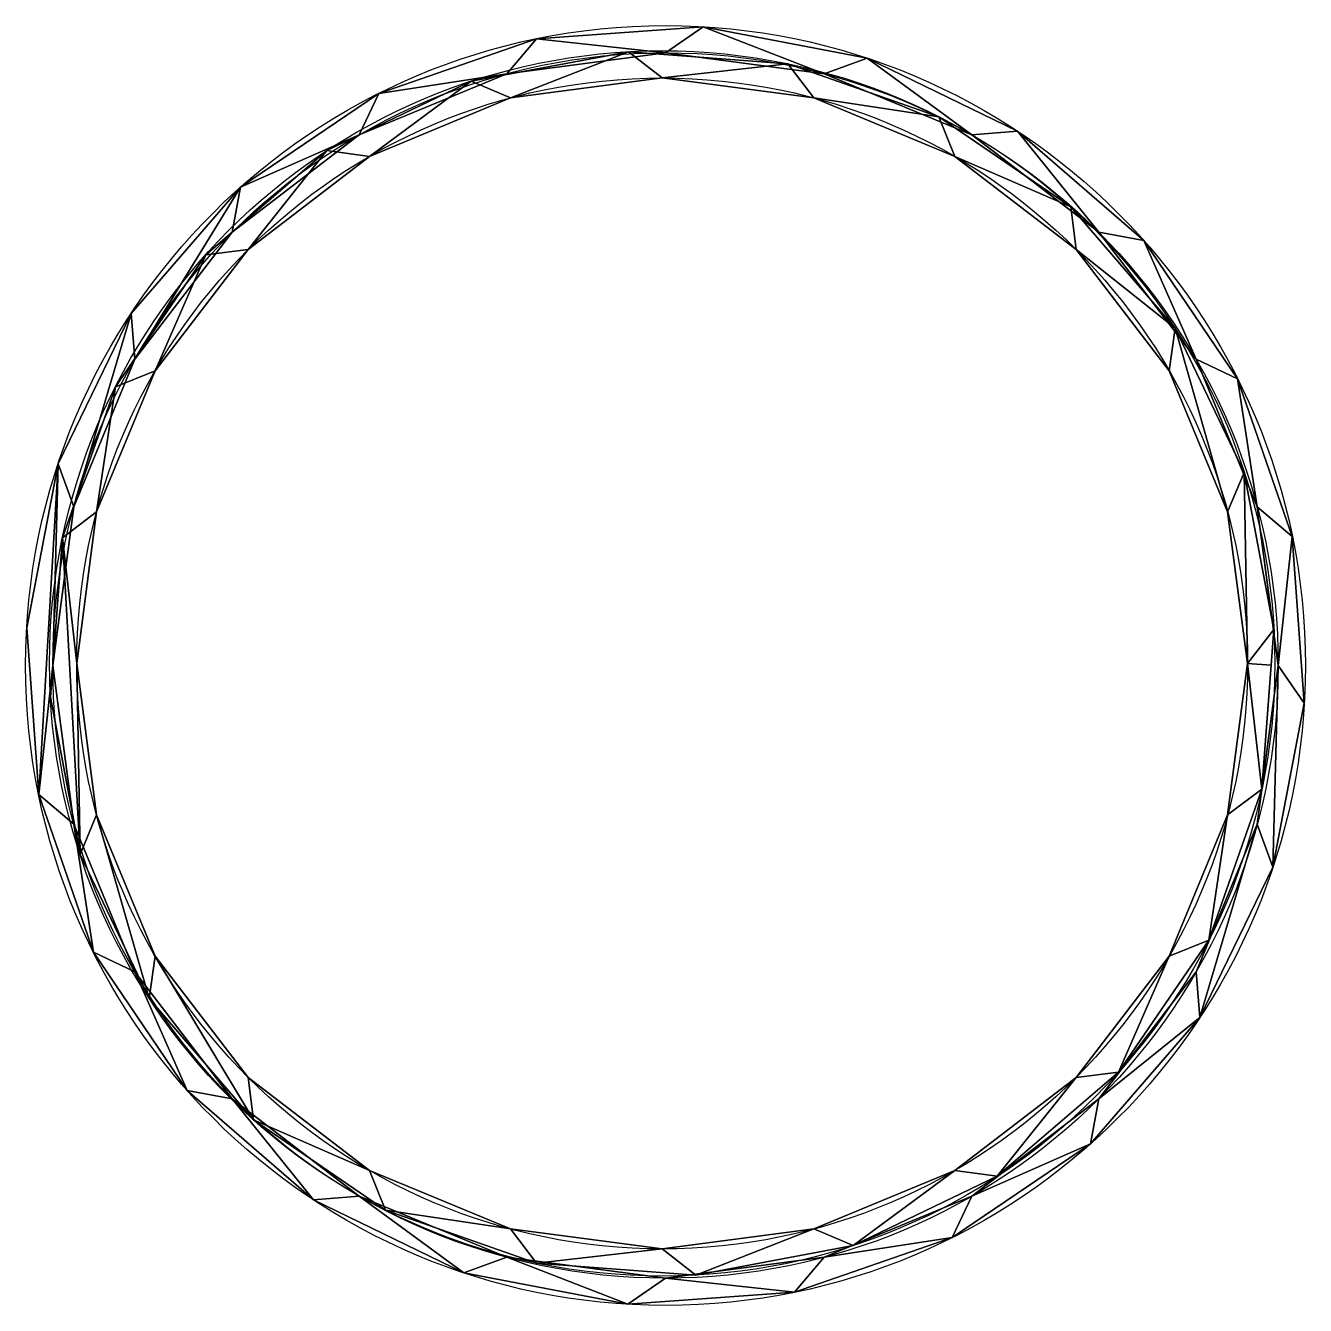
# Model space of a CAD drawing. Extents: x -46.8 to 47.2, y -47.2 to 46.8.
import ezdxf

# ---------------------------------------------------------------- set-up
doc = ezdxf.new("R2010")
doc.units = 0
doc.header["$MEASUREMENT"] = 0
doc.layers.get('0').update_dxf_attribs({"color": 13, "linetype": 'CONTINUOUS'})

# ---------------------------------------------------------------- blocks, each defined once
blk = doc.blocks.new('GROUP_1')
for p, q in [((49.687, 93.837), (49.687, 93.837, 100)), ((37.449, 92.955), (37.449, 92.955, 100)), ((46.918, 91.918), (46.918, 91.918, 100)), ((61.736, 91.522), (61.736, 91.522, 100)), ((35.272, 90.385), (35.272, 90.385, 100)), ((58.565, 90.385), (58.565, 90.385, 100)), ((25.857, 88.935), (25.857, 88.935, 100)), ((24.418, 85.89), (24.418, 85.89, 100)), ((69.418, 85.89), (69.418, 85.89, 100)), ((72.775, 86.167), (72.775, 86.167, 100)), ((15.7, 82.052), (15.7, 82.052, 100)), ((15.099, 78.738), (15.099, 78.738, 100)), ((78.738, 78.738), (78.738, 78.738, 100)), ((82.052, 78.137), (82.052, 78.137, 100)), ((7.67, 72.775), (7.67, 72.775, 100)), ((7.947, 69.418), (7.947, 69.418, 100)), ((85.89, 69.418), (85.89, 69.418, 100)), ((88.935, 67.98), (88.935, 67.98, 100)), ((2.315, 61.736), (2.315, 61.736, 100)), ((3.452, 58.565), (3.452, 58.565, 100)), ((90.385, 58.565), (90.385, 58.565, 100)), ((92.955, 56.388), (92.955, 56.388, 100)), ((0, 49.687), (0, 49.687, 100)), ((1.918, 46.918), (1.918, 46.918, 100)), ((91.918, 46.918), (91.918, 46.918, 100)), ((93.837, 44.15), (93.837, 44.15, 100)), ((0.882, 37.449), (0.882, 37.449, 100)), ((3.452, 35.272), (3.452, 35.272, 100)), ((90.385, 35.272), (90.385, 35.272, 100)), ((91.522, 32.101), (91.522, 32.101, 100)), ((4.902, 25.857), (4.902, 25.857, 100)), ((7.947, 24.418), (7.947, 24.418, 100)), ((85.89, 24.418), (85.89, 24.418, 100)), ((86.167, 21.062), (86.167, 21.062, 100)), ((11.785, 15.7), (11.785, 15.7, 100)), ((15.099, 15.099), (15.099, 15.099, 100)), ((78.738, 15.099), (78.738, 15.099, 100)), ((78.137, 11.785), (78.137, 11.785, 100)), ((21.062, 7.67), (21.062, 7.67, 100)), ((24.418, 7.947), (24.418, 7.947, 100)), ((69.418, 7.947), (69.418, 7.947, 100)), ((67.98, 4.902), (67.98, 4.902, 100)), ((35.272, 3.452), (35.272, 3.452, 100)), ((58.565, 3.452), (58.565, 3.452, 100)), ((32.101, 2.315), (32.101, 2.315, 100)), ((46.918, 1.918), (46.918, 1.918, 100)), ((44.15, 0), (44.15, 0, 100)), ((56.388, 0.882), (56.388, 0.882, 100))]:
    blk.add_line(p, q)
for centre, radius in [((46.918, 46.918, 100), 47), ((46.918, 46.918), 47), ((46.918, 46.918, 100), 45), ((46.918, 46.918), 45)]:
    blk.add_circle(centre, radius)
mesh = blk.add_polyface()
corners = [(0.882, 37.449, 100), (3.452, 35.272, 100), (1.918, 46.918, 100), (4.902, 25.857, 100), (7.947, 24.418, 100), (11.785, 15.7, 100), (15.099, 15.099, 100), (21.062, 7.67, 100), (24.418, 7.947, 100), (32.101, 2.315, 100), (35.272, 3.452, 100), (44.15, 0, 100), (46.918, 1.918, 100), (56.388, 0.882, 100), (58.565, 3.452, 100), (67.98, 4.902, 100), (69.418, 7.947, 100), (78.137, 11.785, 100), (78.738, 15.099, 100), (86.167, 21.062, 100), (85.89, 24.418, 100), (90.385, 35.272, 100), (91.522, 32.101, 100), (91.918, 46.918, 100), (93.837, 44.15, 100), (92.955, 56.388, 100), (2.315, 61.736, 100), (0, 49.687, 100), (3.452, 58.565, 100), (7.67, 72.775, 100), (7.947, 69.418, 100), (15.7, 82.052, 100), (15.099, 78.738, 100), (24.418, 85.89, 100), (25.857, 88.935, 100), (35.272, 90.385, 100), (37.449, 92.955, 100), (46.918, 91.918, 100), (49.687, 93.837, 100), (58.565, 90.385, 100), (61.736, 91.522, 100), (69.418, 85.89, 100), (72.775, 86.167, 100), (78.738, 78.738, 100), (82.052, 78.137, 100), (85.89, 69.418, 100), (88.935, 67.98, 100), (90.385, 58.565, 100)]
mesh.append_faces([[corners[k] for k in face] for face in [(0, 26, 27)]], dxfattribs={"vtx0": -1})
mesh.append_faces([[corners[k] for k in face] for face in [(1, 3, 4), (4, 5, 6), (6, 7, 8), (8, 9, 10), (10, 11, 12), (12, 13, 14), (14, 15, 16), (16, 17, 18), (18, 19, 20), (20, 19, 21), (21, 22, 23), (26, 28, 29), (29, 30, 31), (31, 33, 34), (34, 35, 36), (36, 37, 38), (38, 39, 40), (40, 41, 42), (42, 43, 44), (44, 45, 46), (46, 47, 25)]], dxfattribs={"vtx0": -1, "vtx1": -1})
mesh.append_faces([[corners[k] for k in face] for face in [(26, 0, 2)]], dxfattribs={"vtx0": -1, "vtx1": -1, "vtx2": -1})
mesh.append_faces([[corners[k] for k in face] for face in [(0, 1, 2), (1, 0, 3), (4, 3, 5), (6, 5, 7), (8, 7, 9), (10, 9, 11), (12, 11, 13), (14, 13, 15), (16, 15, 17), (18, 17, 19), (21, 19, 22), (23, 22, 24), (23, 24, 25), (26, 2, 28), (29, 28, 30), (31, 30, 32), (31, 32, 33), (34, 33, 35), (36, 35, 37), (38, 37, 39), (40, 39, 41), (42, 41, 43), (44, 43, 45), (46, 45, 47), (25, 47, 23)]], dxfattribs={"vtx0": -1, "vtx2": -1})
mesh = blk.add_polyface()
corners = [(2.315, 61.736), (0.882, 37.449), (0, 49.687), (1.918, 46.918), (3.452, 58.565), (7.67, 72.775), (7.947, 69.418), (15.7, 82.052), (15.099, 78.738), (24.418, 85.89), (25.857, 88.935), (35.272, 90.385), (37.449, 92.955), (46.918, 91.918), (49.687, 93.837), (58.565, 90.385), (61.736, 91.522), (69.418, 85.89), (72.775, 86.167), (78.738, 78.738), (82.052, 78.137), (85.89, 69.418), (88.935, 67.98), (90.385, 58.565), (92.955, 56.388), (91.918, 46.918), (3.452, 35.272), (4.902, 25.857), (7.947, 24.418), (11.785, 15.7), (15.099, 15.099), (21.062, 7.67), (24.418, 7.947), (32.101, 2.315), (35.272, 3.452), (44.15, 0), (46.918, 1.918), (56.388, 0.882), (58.565, 3.452), (67.98, 4.902), (69.418, 7.947), (78.137, 11.785), (78.738, 15.099), (86.167, 21.062), (85.89, 24.418), (90.385, 35.272), (91.522, 32.101), (93.837, 44.15)]
mesh.append_faces([[corners[k] for k in face] for face in [(0, 1, 2)]], dxfattribs={"vtx0": -1})
mesh.append_faces([[corners[k] for k in face] for face in [(3, 0, 4), (4, 5, 6), (6, 7, 8), (8, 7, 9), (9, 10, 11), (11, 12, 13), (13, 14, 15), (15, 16, 17), (17, 18, 19), (19, 20, 21), (21, 22, 23), (23, 24, 25), (1, 26, 27), (26, 1, 3), (27, 28, 29), (29, 30, 31), (31, 32, 33), (33, 34, 35), (35, 36, 37), (37, 38, 39), (39, 40, 41), (41, 42, 43), (43, 45, 46), (46, 25, 47), (47, 25, 24)]], dxfattribs={"vtx0": -1, "vtx1": -1})
mesh.append_faces([[corners[k] for k in face] for face in [(1, 0, 3)]], dxfattribs={"vtx0": -1, "vtx1": -1, "vtx2": -1})
mesh.append_faces([[corners[k] for k in face] for face in [(4, 0, 5), (6, 5, 7), (9, 7, 10), (11, 10, 12), (13, 12, 14), (15, 14, 16), (17, 16, 18), (19, 18, 20), (21, 20, 22), (23, 22, 24), (27, 26, 28), (29, 28, 30), (31, 30, 32), (33, 32, 34), (35, 34, 36), (37, 36, 38), (39, 38, 40), (41, 40, 42), (43, 42, 44), (43, 44, 45), (46, 45, 25)]], dxfattribs={"vtx0": -1, "vtx2": -1})
mesh = blk.add_polyface()
corners = [(37.449, 92.955, 100), (49.687, 93.837), (37.449, 92.955), (49.687, 93.837, 100)]
mesh.append_faces([[corners[k] for k in face] for face in [(0, 1, 2), (1, 0, 3)]], dxfattribs={"vtx0": -1})
mesh = blk.add_polyface()
corners = [(49.687, 93.837, 100), (61.736, 91.522), (49.687, 93.837), (61.736, 91.522, 100)]
mesh.append_faces([[corners[k] for k in face] for face in [(0, 1, 2), (1, 0, 3)]], dxfattribs={"vtx0": -1})
mesh = blk.add_polyface()
corners = [(25.857, 88.935, 100), (37.449, 92.955), (25.857, 88.935), (37.449, 92.955, 100)]
mesh.append_faces([[corners[k] for k in face] for face in [(0, 1, 2), (1, 0, 3)]], dxfattribs={"vtx0": -1})
mesh = blk.add_polyface()
corners = [(46.918, 91.918, 100), (35.272, 90.385), (46.918, 91.918), (35.272, 90.385, 100)]
mesh.append_faces([[corners[k] for k in face] for face in [(0, 1, 2), (1, 0, 3)]], dxfattribs={"vtx0": -1})
mesh = blk.add_polyface()
corners = [(58.565, 90.385, 100), (46.918, 91.918), (58.565, 90.385), (46.918, 91.918, 100)]
mesh.append_faces([[corners[k] for k in face] for face in [(0, 1, 2), (1, 0, 3)]], dxfattribs={"vtx0": -1})
mesh = blk.add_polyface()
corners = [(61.736, 91.522, 100), (72.775, 86.167), (61.736, 91.522), (72.775, 86.167, 100)]
mesh.append_faces([[corners[k] for k in face] for face in [(0, 1, 2), (1, 0, 3)]], dxfattribs={"vtx0": -1})
mesh = blk.add_polyface()
corners = [(35.272, 90.385, 100), (24.418, 85.89), (35.272, 90.385), (24.418, 85.89, 100)]
mesh.append_faces([[corners[k] for k in face] for face in [(0, 1, 2), (1, 0, 3)]], dxfattribs={"vtx0": -1})
mesh = blk.add_polyface()
corners = [(69.418, 85.89, 100), (58.565, 90.385), (69.418, 85.89), (58.565, 90.385, 100)]
mesh.append_faces([[corners[k] for k in face] for face in [(0, 1, 2), (1, 0, 3)]], dxfattribs={"vtx0": -1})
mesh = blk.add_polyface()
corners = [(15.7, 82.052, 100), (25.857, 88.935), (15.7, 82.052), (25.857, 88.935, 100)]
mesh.append_faces([[corners[k] for k in face] for face in [(0, 1, 2), (1, 0, 3)]], dxfattribs={"vtx0": -1})
mesh = blk.add_polyface()
corners = [(24.418, 85.89, 100), (15.099, 78.738), (24.418, 85.89), (15.099, 78.738, 100)]
mesh.append_faces([[corners[k] for k in face] for face in [(0, 1, 2), (1, 0, 3)]], dxfattribs={"vtx0": -1})
mesh = blk.add_polyface()
corners = [(78.738, 78.738, 100), (69.418, 85.89), (78.738, 78.738), (69.418, 85.89, 100)]
mesh.append_faces([[corners[k] for k in face] for face in [(0, 1, 2), (1, 0, 3)]], dxfattribs={"vtx0": -1})
mesh = blk.add_polyface()
corners = [(72.775, 86.167, 100), (82.052, 78.137), (72.775, 86.167), (82.052, 78.137, 100)]
mesh.append_faces([[corners[k] for k in face] for face in [(0, 1, 2), (1, 0, 3)]], dxfattribs={"vtx0": -1})
mesh = blk.add_polyface()
corners = [(15.7, 82.052, 100), (7.67, 72.775), (7.67, 72.775, 100), (15.7, 82.052)]
mesh.append_faces([[corners[k] for k in face] for face in [(0, 1, 2), (1, 0, 3)]], dxfattribs={"vtx0": -1})
mesh = blk.add_polyface()
corners = [(15.099, 78.738), (7.947, 69.418, 100), (7.947, 69.418), (15.099, 78.738, 100)]
mesh.append_faces([[corners[k] for k in face] for face in [(0, 1, 2), (1, 0, 3)]], dxfattribs={"vtx0": -1})
mesh = blk.add_polyface()
corners = [(78.738, 78.738, 100), (85.89, 69.418), (85.89, 69.418, 100), (78.738, 78.738)]
mesh.append_faces([[corners[k] for k in face] for face in [(0, 1, 2), (1, 0, 3)]], dxfattribs={"vtx0": -1})
mesh = blk.add_polyface()
corners = [(82.052, 78.137), (88.935, 67.98, 100), (88.935, 67.98), (82.052, 78.137, 100)]
mesh.append_faces([[corners[k] for k in face] for face in [(0, 1, 2), (1, 0, 3)]], dxfattribs={"vtx0": -1})
mesh = blk.add_polyface()
corners = [(7.67, 72.775, 100), (2.315, 61.736), (2.315, 61.736, 100), (7.67, 72.775)]
mesh.append_faces([[corners[k] for k in face] for face in [(0, 1, 2), (1, 0, 3)]], dxfattribs={"vtx0": -1})
mesh = blk.add_polyface()
corners = [(7.947, 69.418), (3.452, 58.565, 100), (3.452, 58.565), (7.947, 69.418, 100)]
mesh.append_faces([[corners[k] for k in face] for face in [(0, 1, 2), (1, 0, 3)]], dxfattribs={"vtx0": -1})
mesh = blk.add_polyface()
corners = [(85.89, 69.418, 100), (90.385, 58.565), (90.385, 58.565, 100), (85.89, 69.418)]
mesh.append_faces([[corners[k] for k in face] for face in [(0, 1, 2), (1, 0, 3)]], dxfattribs={"vtx0": -1})
mesh = blk.add_polyface()
corners = [(88.935, 67.98), (92.955, 56.388, 100), (92.955, 56.388), (88.935, 67.98, 100)]
mesh.append_faces([[corners[k] for k in face] for face in [(0, 1, 2), (1, 0, 3)]], dxfattribs={"vtx0": -1})
mesh = blk.add_polyface()
corners = [(2.315, 61.736, 100), (0, 49.687), (0, 49.687, 100), (2.315, 61.736)]
mesh.append_faces([[corners[k] for k in face] for face in [(0, 1, 2), (1, 0, 3)]], dxfattribs={"vtx0": -1})
mesh = blk.add_polyface()
corners = [(3.452, 58.565), (1.918, 46.918, 100), (1.918, 46.918), (3.452, 58.565, 100)]
mesh.append_faces([[corners[k] for k in face] for face in [(0, 1, 2), (1, 0, 3)]], dxfattribs={"vtx0": -1})
mesh = blk.add_polyface()
corners = [(90.385, 58.565, 100), (91.918, 46.918), (91.918, 46.918, 100), (90.385, 58.565)]
mesh.append_faces([[corners[k] for k in face] for face in [(0, 1, 2), (1, 0, 3)]], dxfattribs={"vtx0": -1})
mesh = blk.add_polyface()
corners = [(92.955, 56.388), (93.837, 44.15, 100), (93.837, 44.15), (92.955, 56.388, 100)]
mesh.append_faces([[corners[k] for k in face] for face in [(0, 1, 2), (1, 0, 3)]], dxfattribs={"vtx0": -1})
mesh = blk.add_polyface()
corners = [(0, 49.687, 100), (0.882, 37.449), (0.882, 37.449, 100), (0, 49.687)]
mesh.append_faces([[corners[k] for k in face] for face in [(0, 1, 2), (1, 0, 3)]], dxfattribs={"vtx0": -1})
mesh = blk.add_polyface()
corners = [(1.918, 46.918), (3.452, 35.272, 100), (3.452, 35.272), (1.918, 46.918, 100)]
mesh.append_faces([[corners[k] for k in face] for face in [(0, 1, 2), (1, 0, 3)]], dxfattribs={"vtx0": -1})
mesh = blk.add_polyface()
corners = [(91.918, 46.918, 100), (90.385, 35.272), (90.385, 35.272, 100), (91.918, 46.918)]
mesh.append_faces([[corners[k] for k in face] for face in [(0, 1, 2), (1, 0, 3)]], dxfattribs={"vtx0": -1})
mesh = blk.add_polyface()
corners = [(93.837, 44.15), (91.522, 32.101, 100), (91.522, 32.101), (93.837, 44.15, 100)]
mesh.append_faces([[corners[k] for k in face] for face in [(0, 1, 2), (1, 0, 3)]], dxfattribs={"vtx0": -1})
mesh = blk.add_polyface()
corners = [(0.882, 37.449, 100), (4.902, 25.857), (4.902, 25.857, 100), (0.882, 37.449)]
mesh.append_faces([[corners[k] for k in face] for face in [(0, 1, 2), (1, 0, 3)]], dxfattribs={"vtx0": -1})
mesh = blk.add_polyface()
corners = [(3.452, 35.272), (7.947, 24.418, 100), (7.947, 24.418), (3.452, 35.272, 100)]
mesh.append_faces([[corners[k] for k in face] for face in [(0, 1, 2), (1, 0, 3)]], dxfattribs={"vtx0": -1})
mesh = blk.add_polyface()
corners = [(90.385, 35.272, 100), (85.89, 24.418), (85.89, 24.418, 100), (90.385, 35.272)]
mesh.append_faces([[corners[k] for k in face] for face in [(0, 1, 2), (1, 0, 3)]], dxfattribs={"vtx0": -1})
mesh = blk.add_polyface()
corners = [(91.522, 32.101), (86.167, 21.062, 100), (86.167, 21.062), (91.522, 32.101, 100)]
mesh.append_faces([[corners[k] for k in face] for face in [(0, 1, 2), (1, 0, 3)]], dxfattribs={"vtx0": -1})
mesh = blk.add_polyface()
corners = [(4.902, 25.857, 100), (11.785, 15.7), (11.785, 15.7, 100), (4.902, 25.857)]
mesh.append_faces([[corners[k] for k in face] for face in [(0, 1, 2), (1, 0, 3)]], dxfattribs={"vtx0": -1})
mesh = blk.add_polyface()
corners = [(7.947, 24.418), (15.099, 15.099, 100), (15.099, 15.099), (7.947, 24.418, 100)]
mesh.append_faces([[corners[k] for k in face] for face in [(0, 1, 2), (1, 0, 3)]], dxfattribs={"vtx0": -1})
mesh = blk.add_polyface()
corners = [(85.89, 24.418, 100), (78.738, 15.099), (78.738, 15.099, 100), (85.89, 24.418)]
mesh.append_faces([[corners[k] for k in face] for face in [(0, 1, 2), (1, 0, 3)]], dxfattribs={"vtx0": -1})
mesh = blk.add_polyface()
corners = [(86.167, 21.062), (78.137, 11.785, 100), (78.137, 11.785), (86.167, 21.062, 100)]
mesh.append_faces([[corners[k] for k in face] for face in [(0, 1, 2), (1, 0, 3)]], dxfattribs={"vtx0": -1})
mesh = blk.add_polyface()
corners = [(21.062, 7.67, 100), (11.785, 15.7), (21.062, 7.67), (11.785, 15.7, 100)]
mesh.append_faces([[corners[k] for k in face] for face in [(0, 1, 2), (1, 0, 3)]], dxfattribs={"vtx0": -1})
mesh = blk.add_polyface()
corners = [(15.099, 15.099, 100), (24.418, 7.947), (15.099, 15.099), (24.418, 7.947, 100)]
mesh.append_faces([[corners[k] for k in face] for face in [(0, 1, 2), (1, 0, 3)]], dxfattribs={"vtx0": -1})
mesh = blk.add_polyface()
corners = [(69.418, 7.947, 100), (78.738, 15.099), (69.418, 7.947), (78.738, 15.099, 100)]
mesh.append_faces([[corners[k] for k in face] for face in [(0, 1, 2), (1, 0, 3)]], dxfattribs={"vtx0": -1})
mesh = blk.add_polyface()
corners = [(78.137, 11.785, 100), (67.98, 4.902), (78.137, 11.785), (67.98, 4.902, 100)]
mesh.append_faces([[corners[k] for k in face] for face in [(0, 1, 2), (1, 0, 3)]], dxfattribs={"vtx0": -1})
mesh = blk.add_polyface()
corners = [(32.101, 2.315, 100), (21.062, 7.67), (32.101, 2.315), (21.062, 7.67, 100)]
mesh.append_faces([[corners[k] for k in face] for face in [(0, 1, 2), (1, 0, 3)]], dxfattribs={"vtx0": -1})
mesh = blk.add_polyface()
corners = [(24.418, 7.947, 100), (35.272, 3.452), (24.418, 7.947), (35.272, 3.452, 100)]
mesh.append_faces([[corners[k] for k in face] for face in [(0, 1, 2), (1, 0, 3)]], dxfattribs={"vtx0": -1})
mesh = blk.add_polyface()
corners = [(58.565, 3.452, 100), (69.418, 7.947), (58.565, 3.452), (69.418, 7.947, 100)]
mesh.append_faces([[corners[k] for k in face] for face in [(0, 1, 2), (1, 0, 3)]], dxfattribs={"vtx0": -1})
mesh = blk.add_polyface()
corners = [(67.98, 4.902, 100), (56.388, 0.882), (67.98, 4.902), (56.388, 0.882, 100)]
mesh.append_faces([[corners[k] for k in face] for face in [(0, 1, 2), (1, 0, 3)]], dxfattribs={"vtx0": -1})
mesh = blk.add_polyface()
corners = [(35.272, 3.452, 100), (46.918, 1.918), (35.272, 3.452), (46.918, 1.918, 100)]
mesh.append_faces([[corners[k] for k in face] for face in [(0, 1, 2), (1, 0, 3)]], dxfattribs={"vtx0": -1})
mesh = blk.add_polyface()
corners = [(46.918, 1.918, 100), (58.565, 3.452), (46.918, 1.918), (58.565, 3.452, 100)]
mesh.append_faces([[corners[k] for k in face] for face in [(0, 1, 2), (1, 0, 3)]], dxfattribs={"vtx0": -1})
mesh = blk.add_polyface()
corners = [(44.15, 0, 100), (32.101, 2.315), (44.15, 0), (32.101, 2.315, 100)]
mesh.append_faces([[corners[k] for k in face] for face in [(0, 1, 2), (1, 0, 3)]], dxfattribs={"vtx0": -1})
mesh = blk.add_polyface()
corners = [(56.388, 0.882, 100), (44.15, 0), (56.388, 0.882), (44.15, 0, 100)]
mesh.append_faces([[corners[k] for k in face] for face in [(0, 1, 2), (1, 0, 3)]], dxfattribs={"vtx0": -1})

msp = doc.modelspace()

# ---------------------------------------------------------------- linework, layer by layer
for p, q in [((-2.484, 44.931), (-2.484, 44.931, 800)), ((9.23, 44.043), (9.23, 44.043, 800)), ((-14.028, 42.758), (-14.028, 42.758, 800)), ((0, 43), (0, 43, 800)), ((-11.129, 41.535), (-11.129, 41.535, 800)), ((11.129, 41.535), (11.129, 41.535, 800)), ((20.315, 40.154), (20.315, 40.154, 800)), ((-24.617, 37.67), (-24.617, 37.67, 800)), ((-21.5, 37.239), (-21.5, 37.239, 800)), ((21.5, 37.239), (21.5, 37.239, 800)), ((30.015, 33.528), (30.015, 33.528, 800)), ((-30.406, 30.406), (-30.406, 30.406, 800)), ((30.406, 30.406), (30.406, 30.406, 800)), ((-33.528, 30.015), (-33.528, 30.015, 800)), ((37.67, 24.617), (37.67, 24.617, 800)), ((-37.239, 21.5), (-37.239, 21.5, 800)), ((37.239, 21.5), (37.239, 21.5, 800)), ((-40.154, 20.315), (-40.154, 20.315, 800)), ((42.758, 14.028), (42.758, 14.028, 800)), ((-41.535, 11.129), (-41.535, 11.129, 800)), ((41.535, 11.129), (41.535, 11.129, 800)), ((-44.043, 9.23), (-44.043, 9.23, 800)), ((44.931, 2.484), (44.931, 2.484, 800)), ((-43, 0), (-43, 0, 800)), ((43, 0), (43, 0, 800)), ((43, 0), (44.733, -0.131)), ((44.733, -0.131), (44.733, -0.138, 50)), ((-44.931, -2.484), (-44.931, -2.484, 800)), ((44.043, -9.23), (44.043, -9.23, 800)), ((-41.535, -11.129), (-41.535, -11.129, 800)), ((41.535, -11.129), (41.535, -11.129, 800)), ((-42.758, -14.028), (-42.758, -14.028, 800)), ((40.154, -20.315), (40.154, -20.315, 800)), ((-37.239, -21.5), (-37.239, -21.5, 800)), ((37.239, -21.5), (37.239, -21.5, 800)), ((-37.67, -24.617), (-37.67, -24.617, 800)), ((33.528, -30.015), (33.528, -30.015, 800)), ((-30.406, -30.406), (-30.406, -30.406, 800)), ((30.406, -30.406), (30.406, -30.406, 800)), ((-30.015, -33.528), (-30.015, -33.528, 800)), ((-21.5, -37.239), (-21.5, -37.239, 800)), ((21.5, -37.239), (21.5, -37.239, 800)), ((24.617, -37.67), (24.617, -37.67, 800)), ((-20.315, -40.154), (-20.315, -40.154, 800)), ((-11.129, -41.535), (-11.129, -41.535, 800)), ((11.129, -41.535), (11.129, -41.535, 800)), ((0, -43), (0, -43, 800)), ((14.028, -42.758), (14.028, -42.758, 800)), ((-9.23, -44.043), (-9.23, -44.043, 800)), ((2.484, -44.931), (2.484, -44.931, 800))]:
    msp.add_line(p, q)
for centre, radius in [((0, 0, 800), 45), ((0, 0), 45), ((0, 0), 43), ((0, 0, 800), 43)]:
    msp.add_circle(centre, radius)

# ---------------------------------------------------------------- block references
msp.add_blockref('GROUP_1', (-46.673, -47.07, -50))

# ---------------------------------------------------------------- meshes
mesh = msp.add_polyface()
corners = [(-44.043, 9.23), (-41.535, 11.129), (-43, 0), (-40.154, 20.315), (-37.239, 21.5), (-33.528, 30.015), (-30.406, 30.406), (-24.617, 37.67), (-21.5, 37.239), (-14.028, 42.758), (-11.129, 41.535), (-2.484, 44.931), (0, 43), (9.23, 44.043), (11.129, 41.535), (20.315, 40.154), (21.5, 37.239), (30.015, 33.528), (30.406, 30.406), (37.67, 24.617), (37.239, 21.5), (41.535, 11.129), (42.758, 14.028), (43, 0), (44.931, 2.484), (44.733, -0.131), (-42.758, -14.028), (-44.931, -2.484), (-41.535, -11.129), (-37.67, -24.617), (-37.239, -21.5), (-30.015, -33.528), (-30.406, -30.406), (-21.5, -37.239), (-20.315, -40.154), (-11.129, -41.535), (-9.23, -44.043), (0, -43), (2.484, -44.931), (11.129, -41.535), (14.028, -42.758), (21.5, -37.239), (24.617, -37.67), (30.406, -30.406), (33.528, -30.015), (37.239, -21.5), (40.154, -20.315), (41.535, -11.129), (44.043, -9.23)]
mesh.append_faces([[corners[k] for k in face] for face in [(0, 26, 27)]], dxfattribs={"vtx0": -1})
mesh.append_faces([[corners[k] for k in face] for face in [(1, 3, 4), (4, 5, 6), (6, 7, 8), (8, 9, 10), (10, 11, 12), (12, 13, 14), (14, 15, 16), (16, 17, 18), (18, 19, 20), (20, 19, 21), (21, 22, 23), (26, 28, 29), (29, 30, 31), (31, 33, 34), (34, 35, 36), (36, 37, 38), (38, 39, 40), (40, 41, 42), (42, 43, 44), (44, 45, 46), (46, 47, 48), (48, 23, 25)]], dxfattribs={"vtx0": -1, "vtx1": -1})
mesh.append_faces([[corners[k] for k in face] for face in [(26, 0, 2)]], dxfattribs={"vtx0": -1, "vtx1": -1, "vtx2": -1})
mesh.append_faces([[corners[k] for k in face] for face in [(0, 1, 2), (1, 0, 3), (4, 3, 5), (6, 5, 7), (8, 7, 9), (10, 9, 11), (12, 11, 13), (14, 13, 15), (16, 15, 17), (18, 17, 19), (21, 19, 22), (23, 22, 24), (23, 24, 25), (26, 2, 28), (29, 28, 30), (31, 30, 32), (31, 32, 33), (34, 33, 35), (36, 35, 37), (38, 37, 39), (40, 39, 41), (42, 41, 43), (44, 43, 45), (46, 45, 47), (48, 47, 23)]], dxfattribs={"vtx0": -1, "vtx2": -1})
mesh = msp.add_polyface()
corners = [(-42.758, -14.028, 800), (-44.043, 9.23, 800), (-44.931, -2.484, 800), (-43, 0, 800), (-41.535, -11.129, 800), (-37.67, -24.617, 800), (-37.239, -21.5, 800), (-30.015, -33.528, 800), (-30.406, -30.406, 800), (-21.5, -37.239, 800), (-20.315, -40.154, 800), (-11.129, -41.535, 800), (-9.23, -44.043, 800), (0, -43, 800), (2.484, -44.931, 800), (11.129, -41.535, 800), (14.028, -42.758, 800), (21.5, -37.239, 800), (24.617, -37.67, 800), (30.406, -30.406, 800), (33.528, -30.015, 800), (37.239, -21.5, 800), (40.154, -20.315, 800), (41.535, -11.129, 800), (44.043, -9.23, 800), (43, 0, 800), (-41.535, 11.129, 800), (-40.154, 20.315, 800), (-37.239, 21.5, 800), (-33.528, 30.015, 800), (-30.406, 30.406, 800), (-24.617, 37.67, 800), (-21.5, 37.239, 800), (-14.028, 42.758, 800), (-11.129, 41.535, 800), (-2.484, 44.931, 800), (0, 43, 800), (9.23, 44.043, 800), (11.129, 41.535, 800), (20.315, 40.154, 800), (21.5, 37.239, 800), (30.015, 33.528, 800), (30.406, 30.406, 800), (37.67, 24.617, 800), (37.239, 21.5, 800), (41.535, 11.129, 800), (42.758, 14.028, 800), (44.931, 2.484, 800)]
mesh.append_faces([[corners[k] for k in face] for face in [(0, 1, 2)]], dxfattribs={"vtx0": -1})
mesh.append_faces([[corners[k] for k in face] for face in [(3, 0, 4), (4, 5, 6), (6, 7, 8), (8, 7, 9), (9, 10, 11), (11, 12, 13), (13, 14, 15), (15, 16, 17), (17, 18, 19), (19, 20, 21), (21, 22, 23), (23, 24, 25), (1, 26, 27), (26, 1, 3), (27, 28, 29), (29, 30, 31), (31, 32, 33), (33, 34, 35), (35, 36, 37), (37, 38, 39), (39, 40, 41), (41, 42, 43), (43, 45, 46), (46, 25, 47), (47, 25, 24)]], dxfattribs={"vtx0": -1, "vtx1": -1})
mesh.append_faces([[corners[k] for k in face] for face in [(1, 0, 3)]], dxfattribs={"vtx0": -1, "vtx1": -1, "vtx2": -1})
mesh.append_faces([[corners[k] for k in face] for face in [(4, 0, 5), (6, 5, 7), (9, 7, 10), (11, 10, 12), (13, 12, 14), (15, 14, 16), (17, 16, 18), (19, 18, 20), (21, 20, 22), (23, 22, 24), (27, 26, 28), (29, 28, 30), (31, 30, 32), (33, 32, 34), (35, 34, 36), (37, 36, 38), (39, 38, 40), (41, 40, 42), (43, 42, 44), (43, 44, 45), (46, 45, 25)]], dxfattribs={"vtx0": -1, "vtx2": -1})
mesh = msp.add_polyface()
corners = [(-14.028, 42.758, 800), (-2.484, 44.931), (-14.028, 42.758), (-2.484, 44.931, 800)]
mesh.append_faces([[corners[k] for k in face] for face in [(0, 1, 2), (1, 0, 3)]], dxfattribs={"vtx0": -1})
mesh = msp.add_polyface()
corners = [(-2.484, 44.931, 800), (9.23, 44.043), (-2.484, 44.931), (9.23, 44.043, 800)]
mesh.append_faces([[corners[k] for k in face] for face in [(0, 1, 2), (1, 0, 3)]], dxfattribs={"vtx0": -1})
mesh = msp.add_polyface()
corners = [(9.23, 44.043, 800), (20.315, 40.154), (9.23, 44.043), (20.315, 40.154, 800)]
mesh.append_faces([[corners[k] for k in face] for face in [(0, 1, 2), (1, 0, 3)]], dxfattribs={"vtx0": -1})
mesh = msp.add_polyface()
corners = [(-24.617, 37.67, 800), (-14.028, 42.758), (-24.617, 37.67), (-14.028, 42.758, 800)]
mesh.append_faces([[corners[k] for k in face] for face in [(0, 1, 2), (1, 0, 3)]], dxfattribs={"vtx0": -1})
mesh = msp.add_polyface()
corners = [(0, 43, 800), (-11.129, 41.535), (0, 43), (-11.129, 41.535, 800)]
mesh.append_faces([[corners[k] for k in face] for face in [(0, 1, 2), (1, 0, 3)]], dxfattribs={"vtx0": -1})
mesh = msp.add_polyface()
corners = [(11.129, 41.535, 800), (0, 43), (11.129, 41.535), (0, 43, 800)]
mesh.append_faces([[corners[k] for k in face] for face in [(0, 1, 2), (1, 0, 3)]], dxfattribs={"vtx0": -1})
mesh = msp.add_polyface()
corners = [(-11.129, 41.535, 800), (-21.5, 37.239), (-11.129, 41.535), (-21.5, 37.239, 800)]
mesh.append_faces([[corners[k] for k in face] for face in [(0, 1, 2), (1, 0, 3)]], dxfattribs={"vtx0": -1})
mesh = msp.add_polyface()
corners = [(21.5, 37.239, 800), (11.129, 41.535), (21.5, 37.239), (11.129, 41.535, 800)]
mesh.append_faces([[corners[k] for k in face] for face in [(0, 1, 2), (1, 0, 3)]], dxfattribs={"vtx0": -1})
mesh = msp.add_polyface()
corners = [(20.315, 40.154, 800), (30.015, 33.528), (20.315, 40.154), (30.015, 33.528, 800)]
mesh.append_faces([[corners[k] for k in face] for face in [(0, 1, 2), (1, 0, 3)]], dxfattribs={"vtx0": -1})
mesh = msp.add_polyface()
corners = [(-33.528, 30.015, 800), (-24.617, 37.67), (-33.528, 30.015), (-24.617, 37.67, 800)]
mesh.append_faces([[corners[k] for k in face] for face in [(0, 1, 2), (1, 0, 3)]], dxfattribs={"vtx0": -1})
mesh = msp.add_polyface()
corners = [(-21.5, 37.239, 800), (-30.406, 30.406), (-21.5, 37.239), (-30.406, 30.406, 800)]
mesh.append_faces([[corners[k] for k in face] for face in [(0, 1, 2), (1, 0, 3)]], dxfattribs={"vtx0": -1})
mesh = msp.add_polyface()
corners = [(30.406, 30.406, 800), (21.5, 37.239), (30.406, 30.406), (21.5, 37.239, 800)]
mesh.append_faces([[corners[k] for k in face] for face in [(0, 1, 2), (1, 0, 3)]], dxfattribs={"vtx0": -1})
mesh = msp.add_polyface()
corners = [(30.015, 33.528), (37.67, 24.617, 800), (37.67, 24.617), (30.015, 33.528, 800)]
mesh.append_faces([[corners[k] for k in face] for face in [(0, 1, 2), (1, 0, 3)]], dxfattribs={"vtx0": -1})
mesh = msp.add_polyface()
corners = [(-30.406, 30.406), (-37.239, 21.5, 800), (-37.239, 21.5), (-30.406, 30.406, 800)]
mesh.append_faces([[corners[k] for k in face] for face in [(0, 1, 2), (1, 0, 3)]], dxfattribs={"vtx0": -1})
mesh = msp.add_polyface()
corners = [(30.406, 30.406, 800), (37.239, 21.5), (37.239, 21.5, 800), (30.406, 30.406)]
mesh.append_faces([[corners[k] for k in face] for face in [(0, 1, 2), (1, 0, 3)]], dxfattribs={"vtx0": -1})
mesh = msp.add_polyface()
corners = [(-33.528, 30.015, 800), (-40.154, 20.315), (-40.154, 20.315, 800), (-33.528, 30.015)]
mesh.append_faces([[corners[k] for k in face] for face in [(0, 1, 2), (1, 0, 3)]], dxfattribs={"vtx0": -1})
mesh = msp.add_polyface()
corners = [(37.67, 24.617), (42.758, 14.028, 800), (42.758, 14.028), (37.67, 24.617, 800)]
mesh.append_faces([[corners[k] for k in face] for face in [(0, 1, 2), (1, 0, 3)]], dxfattribs={"vtx0": -1})
mesh = msp.add_polyface()
corners = [(-37.239, 21.5), (-41.535, 11.129, 800), (-41.535, 11.129), (-37.239, 21.5, 800)]
mesh.append_faces([[corners[k] for k in face] for face in [(0, 1, 2), (1, 0, 3)]], dxfattribs={"vtx0": -1})
mesh = msp.add_polyface()
corners = [(37.239, 21.5, 800), (41.535, 11.129), (41.535, 11.129, 800), (37.239, 21.5)]
mesh.append_faces([[corners[k] for k in face] for face in [(0, 1, 2), (1, 0, 3)]], dxfattribs={"vtx0": -1})
mesh = msp.add_polyface()
corners = [(-40.154, 20.315, 800), (-44.043, 9.23), (-44.043, 9.23, 800), (-40.154, 20.315)]
mesh.append_faces([[corners[k] for k in face] for face in [(0, 1, 2), (1, 0, 3)]], dxfattribs={"vtx0": -1})
mesh = msp.add_polyface()
corners = [(42.758, 14.028), (44.931, 2.484, 800), (44.931, 2.484), (42.758, 14.028, 800)]
mesh.append_faces([[corners[k] for k in face] for face in [(0, 1, 2), (1, 0, 3)]], dxfattribs={"vtx0": -1})
mesh = msp.add_polyface()
corners = [(-41.535, 11.129), (-43, 0, 800), (-43, 0), (-41.535, 11.129, 800)]
mesh.append_faces([[corners[k] for k in face] for face in [(0, 1, 2), (1, 0, 3)]], dxfattribs={"vtx0": -1})
mesh = msp.add_polyface()
corners = [(41.535, 11.129, 800), (43, 0), (43, 0, 800), (41.535, 11.129)]
mesh.append_faces([[corners[k] for k in face] for face in [(0, 1, 2), (1, 0, 3)]], dxfattribs={"vtx0": -1})
mesh = msp.add_polyface()
corners = [(-44.043, 9.23, 800), (-44.931, -2.484), (-44.931, -2.484, 800), (-44.043, 9.23)]
mesh.append_faces([[corners[k] for k in face] for face in [(0, 1, 2), (1, 0, 3)]], dxfattribs={"vtx0": -1})
mesh = msp.add_polyface()
corners = [(44.733, -0.131), (44.043, -9.23, 800), (44.043, -9.23), (44.931, 2.484, 800), (44.931, 2.484)]
mesh.append_faces([[corners[k] for k in face] for face in [(0, 1, 2), (3, 0, 4)]], dxfattribs={"vtx0": -1})
mesh.append_faces([[corners[k] for k in face] for face in [(1, 0, 3)]], dxfattribs={"vtx0": -1, "vtx1": -1})
mesh = msp.add_polyface()
corners = [(-43, 0), (-41.535, -11.129, 800), (-41.535, -11.129), (-43, 0, 800)]
mesh.append_faces([[corners[k] for k in face] for face in [(0, 1, 2), (1, 0, 3)]], dxfattribs={"vtx0": -1})
mesh = msp.add_polyface()
corners = [(43, 0, 800), (41.535, -11.129), (41.535, -11.129, 800), (43, 0)]
mesh.append_faces([[corners[k] for k in face] for face in [(0, 1, 2), (1, 0, 3)]], dxfattribs={"vtx0": -1})
mesh = msp.add_polyface()
corners = [(-44.931, -2.484, 800), (-42.758, -14.028), (-42.758, -14.028, 800), (-44.931, -2.484)]
mesh.append_faces([[corners[k] for k in face] for face in [(0, 1, 2), (1, 0, 3)]], dxfattribs={"vtx0": -1})
mesh = msp.add_polyface()
corners = [(44.043, -9.23), (40.154, -20.315, 800), (40.154, -20.315), (44.043, -9.23, 800)]
mesh.append_faces([[corners[k] for k in face] for face in [(0, 1, 2), (1, 0, 3)]], dxfattribs={"vtx0": -1})
mesh = msp.add_polyface()
corners = [(-41.535, -11.129), (-37.239, -21.5, 800), (-37.239, -21.5), (-41.535, -11.129, 800)]
mesh.append_faces([[corners[k] for k in face] for face in [(0, 1, 2), (1, 0, 3)]], dxfattribs={"vtx0": -1})
mesh = msp.add_polyface()
corners = [(41.535, -11.129, 800), (37.239, -21.5), (37.239, -21.5, 800), (41.535, -11.129)]
mesh.append_faces([[corners[k] for k in face] for face in [(0, 1, 2), (1, 0, 3)]], dxfattribs={"vtx0": -1})
mesh = msp.add_polyface()
corners = [(-42.758, -14.028, 800), (-37.67, -24.617), (-37.67, -24.617, 800), (-42.758, -14.028)]
mesh.append_faces([[corners[k] for k in face] for face in [(0, 1, 2), (1, 0, 3)]], dxfattribs={"vtx0": -1})
mesh = msp.add_polyface()
corners = [(40.154, -20.315), (33.528, -30.015, 800), (33.528, -30.015), (40.154, -20.315, 800)]
mesh.append_faces([[corners[k] for k in face] for face in [(0, 1, 2), (1, 0, 3)]], dxfattribs={"vtx0": -1})
mesh = msp.add_polyface()
corners = [(-37.239, -21.5), (-30.406, -30.406, 800), (-30.406, -30.406), (-37.239, -21.5, 800)]
mesh.append_faces([[corners[k] for k in face] for face in [(0, 1, 2), (1, 0, 3)]], dxfattribs={"vtx0": -1})
mesh = msp.add_polyface()
corners = [(37.239, -21.5, 800), (30.406, -30.406), (30.406, -30.406, 800), (37.239, -21.5)]
mesh.append_faces([[corners[k] for k in face] for face in [(0, 1, 2), (1, 0, 3)]], dxfattribs={"vtx0": -1})
mesh = msp.add_polyface()
corners = [(-37.67, -24.617, 800), (-30.015, -33.528), (-30.015, -33.528, 800), (-37.67, -24.617)]
mesh.append_faces([[corners[k] for k in face] for face in [(0, 1, 2), (1, 0, 3)]], dxfattribs={"vtx0": -1})
mesh = msp.add_polyface()
corners = [(33.528, -30.015, 800), (24.617, -37.67), (33.528, -30.015), (24.617, -37.67, 800)]
mesh.append_faces([[corners[k] for k in face] for face in [(0, 1, 2), (1, 0, 3)]], dxfattribs={"vtx0": -1})
mesh = msp.add_polyface()
corners = [(-30.406, -30.406, 800), (-21.5, -37.239), (-30.406, -30.406), (-21.5, -37.239, 800)]
mesh.append_faces([[corners[k] for k in face] for face in [(0, 1, 2), (1, 0, 3)]], dxfattribs={"vtx0": -1})
mesh = msp.add_polyface()
corners = [(21.5, -37.239, 800), (30.406, -30.406), (21.5, -37.239), (30.406, -30.406, 800)]
mesh.append_faces([[corners[k] for k in face] for face in [(0, 1, 2), (1, 0, 3)]], dxfattribs={"vtx0": -1})
mesh = msp.add_polyface()
corners = [(-20.315, -40.154, 800), (-30.015, -33.528), (-20.315, -40.154), (-30.015, -33.528, 800)]
mesh.append_faces([[corners[k] for k in face] for face in [(0, 1, 2), (1, 0, 3)]], dxfattribs={"vtx0": -1})
mesh = msp.add_polyface()
corners = [(-21.5, -37.239, 800), (-11.129, -41.535), (-21.5, -37.239), (-11.129, -41.535, 800)]
mesh.append_faces([[corners[k] for k in face] for face in [(0, 1, 2), (1, 0, 3)]], dxfattribs={"vtx0": -1})
mesh = msp.add_polyface()
corners = [(11.129, -41.535, 800), (21.5, -37.239), (11.129, -41.535), (21.5, -37.239, 800)]
mesh.append_faces([[corners[k] for k in face] for face in [(0, 1, 2), (1, 0, 3)]], dxfattribs={"vtx0": -1})
mesh = msp.add_polyface()
corners = [(24.617, -37.67, 800), (14.028, -42.758), (24.617, -37.67), (14.028, -42.758, 800)]
mesh.append_faces([[corners[k] for k in face] for face in [(0, 1, 2), (1, 0, 3)]], dxfattribs={"vtx0": -1})
mesh = msp.add_polyface()
corners = [(-9.23, -44.043, 800), (-20.315, -40.154), (-9.23, -44.043), (-20.315, -40.154, 800)]
mesh.append_faces([[corners[k] for k in face] for face in [(0, 1, 2), (1, 0, 3)]], dxfattribs={"vtx0": -1})
mesh = msp.add_polyface()
corners = [(-11.129, -41.535, 800), (0, -43), (-11.129, -41.535), (0, -43, 800)]
mesh.append_faces([[corners[k] for k in face] for face in [(0, 1, 2), (1, 0, 3)]], dxfattribs={"vtx0": -1})
mesh = msp.add_polyface()
corners = [(0, -43, 800), (11.129, -41.535), (0, -43), (11.129, -41.535, 800)]
mesh.append_faces([[corners[k] for k in face] for face in [(0, 1, 2), (1, 0, 3)]], dxfattribs={"vtx0": -1})
mesh = msp.add_polyface()
corners = [(14.028, -42.758, 800), (2.484, -44.931), (14.028, -42.758), (2.484, -44.931, 800)]
mesh.append_faces([[corners[k] for k in face] for face in [(0, 1, 2), (1, 0, 3)]], dxfattribs={"vtx0": -1})
mesh = msp.add_polyface()
corners = [(2.484, -44.931, 800), (-9.23, -44.043), (2.484, -44.931), (-9.23, -44.043, 800)]
mesh.append_faces([[corners[k] for k in face] for face in [(0, 1, 2), (1, 0, 3)]], dxfattribs={"vtx0": -1})

doc.saveas('drawing.dxf')
